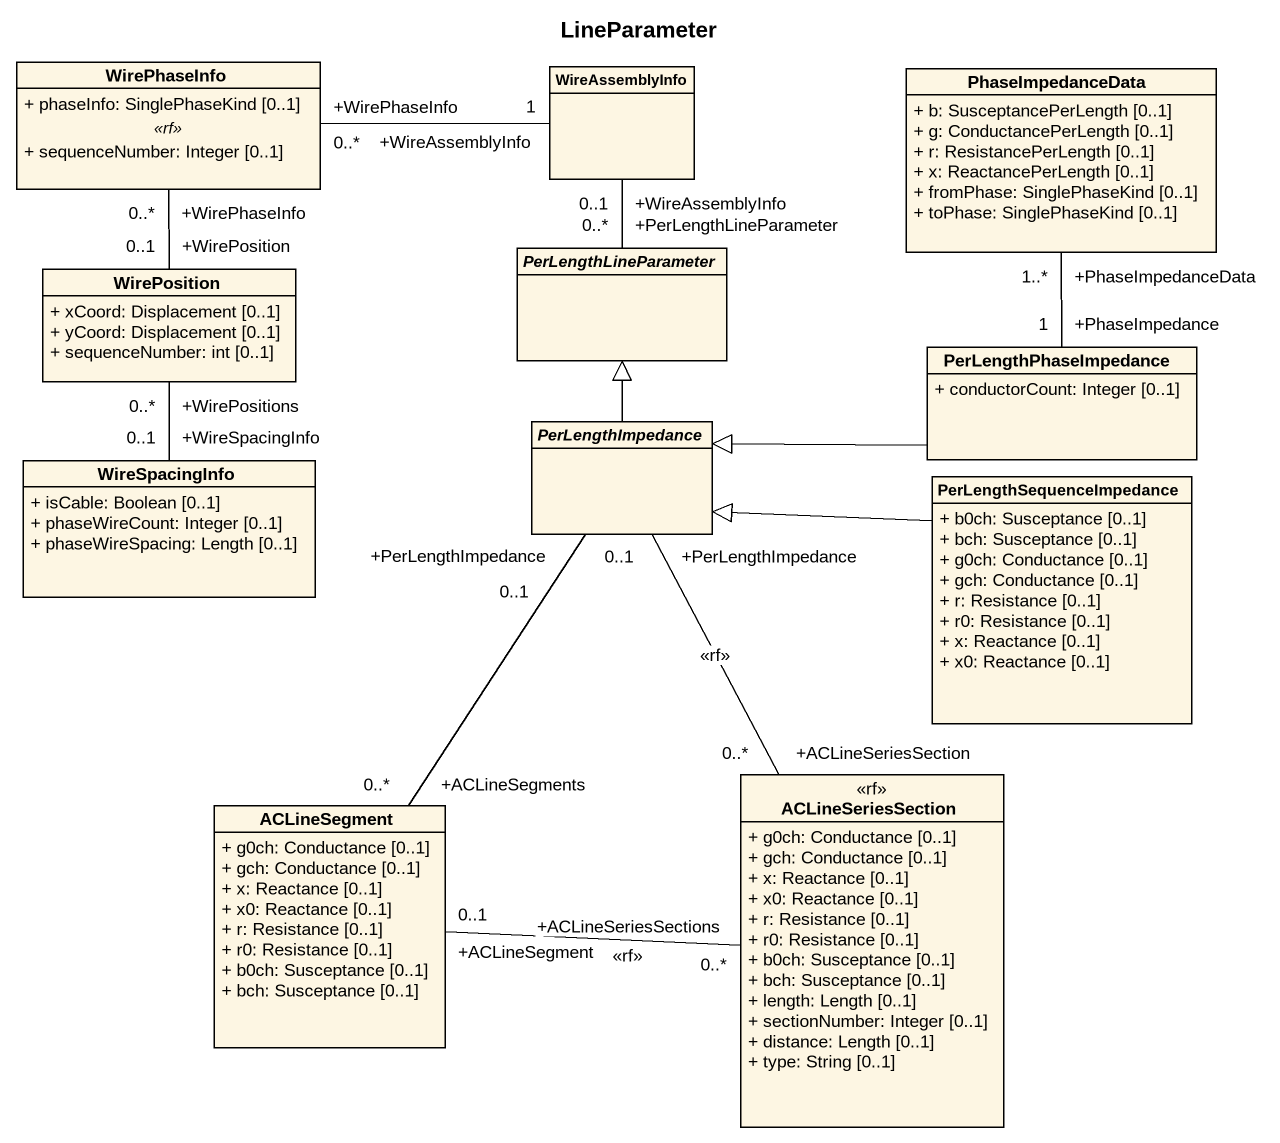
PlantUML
@startuml
title LineParameter
hide circle
hide empty members
skinparam classAttributeIconSize 0
class WirePhaseInfo {
  + phaseInfo: SinglePhaseKind [0..1]
  .. <<rf>> ..
  + sequenceNumber: Integer [0..1]
}
class WireAssemblyInfo
class PhaseImpedanceData {
  + b: SusceptancePerLength [0..1]
  + g: ConductancePerLength [0..1]
  + r: ResistancePerLength [0..1]
  + x: ReactancePerLength [0..1]
  + fromPhase: SinglePhaseKind [0..1]
  + toPhase: SinglePhaseKind [0..1]
}
class WirePosition {
  + xCoord: Displacement [0..1]
  + yCoord: Displacement [0..1]
  + sequenceNumber: int [0..1]
}
abstract class PerLengthLineParameter
class PerLengthPhaseImpedance {
  + conductorCount: Integer [0..1]
}
abstract class PerLengthImpedance
class WireSpacingInfo {
  + isCable: Boolean [0..1]
  + phaseWireCount: Integer [0..1]
  + phaseWireSpacing: Length [0..1]
}
class PerLengthSequenceImpedance {
  + b0ch: Susceptance [0..1]
  + bch: Susceptance [0..1]
  + g0ch: Conductance [0..1]
  + gch: Conductance [0..1]
  + r: Resistance [0..1]
  + r0: Resistance [0..1]
  + x: Reactance [0..1]
  + x0: Reactance [0..1]
}
class ACLineSegment {
  + g0ch: Conductance [0..1]
  + gch: Conductance [0..1]
  + x: Reactance [0..1]
  + x0: Reactance [0..1]
  + r: Resistance [0..1]
  + r0: Resistance [0..1]
  + b0ch: Susceptance [0..1]
  + bch: Susceptance [0..1]
}
class ACLineSeriesSection <<rf>> {
  + g0ch: Conductance [0..1]
  + gch: Conductance [0..1]
  + x: Reactance [0..1]
  + x0: Reactance [0..1]
  + r: Resistance [0..1]
  + r0: Resistance [0..1]
  + b0ch: Susceptance [0..1]
  + bch: Susceptance [0..1]
  + length: Length [0..1]
  + sectionNumber: Integer [0..1]
  + distance: Length [0..1]
  + type: String [0..1]
}
WirePhaseInfo "+WirePhaseInfo\n0..*" -right- "+WireAssemblyInfo\n1" WireAssemblyInfo
WireAssemblyInfo "+WireAssemblyInfo\n0..1" -- "+PerLengthLineParameter\n0..*" PerLengthLineParameter
WirePosition "+WirePosition\n0..1" -up- "+WirePhaseInfo\n0..*" WirePhaseInfo
PerLengthPhaseImpedance "+PhaseImpedance\n1" -up- "+PhaseImpedanceData\n1..*" PhaseImpedanceData
PerLengthPhaseImpedance -left-|> PerLengthImpedance
PerLengthImpedance -up-|> PerLengthLineParameter
PerLengthImpedance "+PerLengthImpedance\n0..1" -- "+ACLineSegments\n0..*" ACLineSegment
WireSpacingInfo "+WireSpacingInfo\n0..1" -up- "+WirePositions\n0..*" WirePosition
PerLengthSequenceImpedance -left-|> PerLengthImpedance
ACLineSeriesSection "+ACLineSeriesSection\n0..*" -up- "+PerLengthImpedance\n0..1" PerLengthImpedance : <<rf>>
ACLineSeriesSection "+ACLineSeriesSections\n0..*" -left- "+ACLineSegment\n0..1" ACLineSegment : <<rf>>
@enduml
